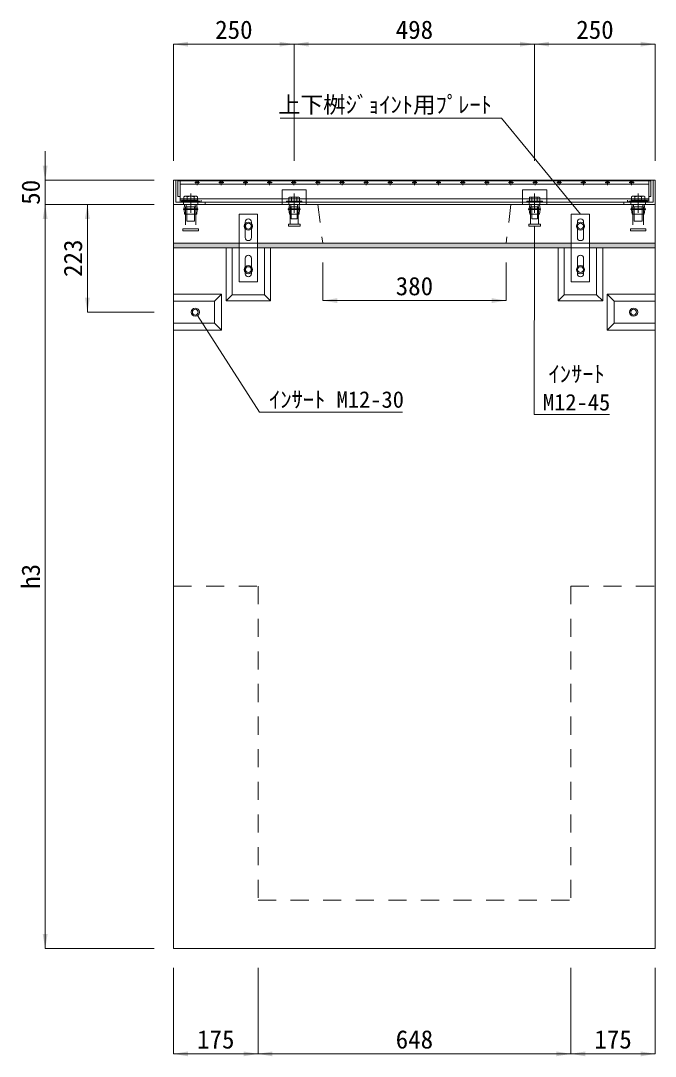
# Model space of a CAD drawing. Units: millimetres at full size. Extents: x 58559 to 106559, y -58351 to -47326.
# Drawn here: x 79562 to 80877, y -54233 to -52090 of the extents above; entities that cross this region are included whole.
import ezdxf
from ezdxf.enums import TextEntityAlignment as Align

# ---------------------------------------------------------------- set-up
doc = ezdxf.new("R2010")
doc.units = ezdxf.units.MM
doc.header["$LTSCALE"] = 50
doc.linetypes.add('CHAIN', pattern=[18.5, 12, -1.5, 3.5, -1.5])
doc.linetypes.add('USER2', pattern=[1.35, 0.75, -0.6])
for name, color, linetype, lineweight in [('インサート', 92, 'USER2', 9), ('グレーチング', 7, 'Continuous', 9), ('ジョイント', 7, 'Continuous', 9), ('モルタル', 7, 'Continuous', 13), ('受枠', 3, 'Continuous', 9), ('寸法線', 7, 'Continuous', 13), ('引出線', 4, 'Continuous', 13), ('本体', 2, 'Continuous', 13)]:
    doc.layers.add(name, color=color, linetype=linetype, lineweight=lineweight)
doc.layers.add('ハッチング_モルタル', color=30, linetype='Continuous')
doc.styles.add('ＭＳ ゴシック', font='')
doc.styles.get('ＭＳ ゴシック').set_extended_font_data('MS Gothic')

# ---------------------------------------------------------------- blocks, each defined once
blk = doc.blocks.new('filled_arrow')
at = {"color": 0, "linetype": 'Continuous', "lineweight": -2}
blk.add_solid([(7.5, 1.25), (0, 0), (7.5, -1.25)], dxfattribs=at)

msp = doc.modelspace()

# ---------------------------------------------------------------- hatches: boundary and pattern name
at = {"layer": 'ハッチング_モルタル'}
for points in [[(79878.96, -52550.07), (79878.96, -52560.07), (80014.96, -52560.07), (80014.96, -52550.07)], [(80052.96, -52550.07), (80052.96, -52560.07), (80702.96, -52560.07), (80702.96, -52550.07)], [(80876.96, -52560.07), (80876.96, -52550.07), (80740.96, -52550.07), (80740.96, -52560.07)]]:
    msp.add_hatch(color=256, dxfattribs=at).paths.add_polyline_path(points)

# ---------------------------------------------------------------- linework, layer by layer
at = {"layer": 'インサート', "linetype": 'Continuous', "lineweight": 13}
for p, q in [((79902.46, -52453.27), (79900.61, -52454.11)), ((79900.61, -52454.11), (79900.61, -52463.27)), ((79926.45, -52453.27), (79902.46, -52453.27)), ((79926.45, -52453.27), (79928.31, -52454.11)), ((79928.31, -52454.11), (79928.31, -52463.27)), ((80119.48, -52455.27), (80118.01, -52456.11)), ((80118.01, -52456.11), (80118.01, -52463.27)), ((80119.48, -52455.27), (80138.44, -52455.27)), ((80138.44, -52455.27), (80139.91, -52456.11)), ((80139.91, -52456.11), (80139.91, -52463.27)), ((80617.48, -52455.27), (80616.01, -52456.11)), ((80616.01, -52456.11), (80616.01, -52463.27)), ((80617.48, -52455.27), (80636.44, -52455.27)), ((80636.44, -52455.27), (80637.91, -52456.11)), ((80637.91, -52456.11), (80637.91, -52463.27)), ((80829.46, -52453.27), (80827.61, -52454.11)), ((80827.61, -52454.11), (80827.61, -52463.27)), ((80853.45, -52453.27), (80829.46, -52453.27)), ((80853.45, -52453.27), (80855.31, -52454.11)), ((80855.31, -52454.11), (80855.31, -52463.27)), ((79928.31, -52463.27), (79900.61, -52463.27)), ((80118.01, -52463.27), (80139.91, -52463.27)), ((80616.01, -52463.27), (80637.91, -52463.27)), ((80855.31, -52463.27), (80827.61, -52463.27))]:
    msp.add_line(p, q, dxfattribs=at)
at = {"layer": 'インサート', "linetype": 'Continuous', "lineweight": 5}
for p, q in [((79907.53, -52454.11), (79907.53, -52463.27)), ((79921.38, -52454.11), (79921.38, -52463.27)), ((80123.48, -52456.11), (80123.48, -52463.27)), ((80134.43, -52456.11), (80134.43, -52463.27)), ((80621.48, -52456.11), (80621.48, -52463.27)), ((80632.43, -52456.11), (80632.43, -52463.27)), ((80834.53, -52454.11), (80834.53, -52463.27)), ((80848.38, -52454.11), (80848.38, -52463.27))]:
    msp.add_line(p, q, dxfattribs=at)
at = {"layer": 'インサート', "linetype": 'Continuous'}
for p, q in [((79933.46, -52463.27), (79895.46, -52463.27)), ((79895.46, -52463.27), (79895.46, -52465.57)), ((79933.46, -52465.57), (79895.46, -52465.57)), ((79933.46, -52463.27), (79933.46, -52465.57)), ((80112.96, -52463.27), (80144.96, -52463.27)), ((80112.96, -52463.27), (80112.96, -52465.57)), ((80112.96, -52465.57), (80144.96, -52465.57)), ((80144.96, -52463.27), (80144.96, -52465.57)), ((80610.96, -52463.27), (80642.96, -52463.27)), ((80610.96, -52463.27), (80610.96, -52465.57)), ((80610.96, -52465.57), (80642.96, -52465.57)), ((80642.96, -52463.27), (80642.96, -52465.57)), ((80860.46, -52463.27), (80822.46, -52463.27)), ((80822.46, -52463.27), (80822.46, -52465.57)), ((80860.46, -52465.57), (80822.46, -52465.57)), ((80860.46, -52463.27), (80860.46, -52465.57))]:
    msp.add_line(p, q, dxfattribs=at)
at = {"layer": 'インサート'}
for p, q in [((79899.46, -52479.32), (79929.46, -52479.32)), ((79899.46, -52479.32), (79899.46, -52480.82)), ((79899.46, -52480.82), (79929.46, -52480.82)), ((79900.71, -52479.32), (79901.96, -52470.07)), ((79900.71, -52480.82), (79901.96, -52490.07)), ((79901.96, -52470.07), (79926.96, -52470.07)), ((79903.56, -52475.07), (79925.36, -52475.07)), ((79903.56, -52475.07), (79903.56, -52520.57)), ((79905.01, -52470.07), (79905.01, -52475.07)), ((79905.46, -52463.27), (79905.46, -52465.57)), ((79906.46, -52475.07), (79906.46, -52505.07)), ((79922.46, -52475.07), (79922.46, -52505.07)), ((79923.46, -52463.27), (79923.46, -52465.57)), ((79923.91, -52470.07), (79923.91, -52475.07)), ((79925.36, -52475.07), (79925.36, -52520.57)), ((79928.21, -52479.32), (79926.96, -52470.07)), ((79928.21, -52480.82), (79926.96, -52490.07)), ((79929.46, -52479.32), (79929.46, -52480.82)), ((80116.46, -52479.32), (80141.46, -52479.32)), ((80116.46, -52479.32), (80116.46, -52480.82)), ((80116.46, -52480.82), (80141.46, -52480.82)), ((80117.71, -52479.32), (80118.96, -52470.07)), ((80117.71, -52480.82), (80118.96, -52490.07)), ((80118.96, -52470.07), (80138.96, -52470.07)), ((80120.71, -52475.07), (80137.21, -52475.07)), ((80120.71, -52475.07), (80120.71, -52511.07)), ((80121.83, -52470.07), (80121.83, -52475.07)), ((80121.96, -52463.27), (80121.96, -52465.57)), ((80122.96, -52475.07), (80122.96, -52500.07)), ((80134.96, -52475.07), (80134.96, -52500.07)), ((80135.96, -52463.27), (80135.96, -52465.57)), ((80136.08, -52470.07), (80136.08, -52475.07)), ((80137.21, -52475.07), (80137.21, -52511.07)), ((80140.21, -52479.32), (80138.96, -52470.07)), ((80140.21, -52480.82), (80138.96, -52490.07)), ((80141.46, -52479.32), (80141.46, -52480.82)), ((80614.46, -52479.32), (80639.46, -52479.32)), ((80614.46, -52479.32), (80614.46, -52480.82)), ((80614.46, -52480.82), (80639.46, -52480.82)), ((80615.71, -52479.32), (80616.96, -52470.07)), ((80615.71, -52480.82), (80616.96, -52490.07)), ((80616.96, -52470.07), (80636.96, -52470.07)), ((80618.71, -52475.07), (80635.21, -52475.07)), ((80618.71, -52475.07), (80618.71, -52511.07)), ((80619.83, -52470.07), (80619.83, -52475.07)), ((80619.96, -52463.27), (80619.96, -52465.57)), ((80620.96, -52475.07), (80620.96, -52500.07)), ((80632.96, -52475.07), (80632.96, -52500.07)), ((80633.96, -52463.27), (80633.96, -52465.57)), ((80634.08, -52470.07), (80634.08, -52475.07)), ((80635.21, -52475.07), (80635.21, -52511.07)), ((80638.21, -52479.32), (80636.96, -52470.07)), ((80638.21, -52480.82), (80636.96, -52490.07)), ((80639.46, -52479.32), (80639.46, -52480.82)), ((80826.46, -52479.32), (80856.46, -52479.32)), ((80826.46, -52479.32), (80826.46, -52480.82)), ((80826.46, -52480.82), (80856.46, -52480.82)), ((80827.71, -52479.32), (80828.96, -52470.07)), ((80827.71, -52480.82), (80828.96, -52490.07)), ((80828.96, -52470.07), (80853.96, -52470.07)), ((80830.56, -52475.07), (80852.36, -52475.07)), ((80830.56, -52475.07), (80830.56, -52520.57)), ((80832.01, -52470.07), (80832.01, -52475.07)), ((80832.46, -52463.27), (80832.46, -52465.57)), ((80833.46, -52475.07), (80833.46, -52505.07)), ((80849.46, -52475.07), (80849.46, -52505.07)), ((80850.46, -52463.27), (80850.46, -52465.57)), ((80850.91, -52470.07), (80850.91, -52475.07)), ((80852.36, -52475.07), (80852.36, -52520.57)), ((80855.21, -52479.32), (80853.96, -52470.07)), ((80855.21, -52480.82), (80853.96, -52490.07)), ((80856.46, -52479.32), (80856.46, -52480.82)), ((79901.96, -52490.07), (79926.96, -52490.07)), ((79906.46, -52505.07), (79922.46, -52505.07)), ((80118.96, -52490.07), (80138.96, -52490.07)), ((80122.96, -52500.07), (80134.96, -52500.07)), ((80616.96, -52490.07), (80636.96, -52490.07)), ((80620.96, -52500.07), (80632.96, -52500.07)), ((80828.96, -52490.07), (80853.96, -52490.07)), ((80833.46, -52505.07), (80849.46, -52505.07)), ((79898.46, -52525.07), (79898.46, -52520.57)), ((79930.46, -52520.57), (79898.46, -52520.57)), ((79930.46, -52525.07), (79898.46, -52525.07)), ((79930.46, -52520.57), (79930.46, -52525.07)), ((80116.96, -52515.07), (80116.96, -52511.07)), ((80140.96, -52511.07), (80116.96, -52511.07)), ((80140.96, -52515.07), (80116.96, -52515.07)), ((80140.96, -52511.07), (80140.96, -52515.07)), ((80614.96, -52515.07), (80614.96, -52511.07)), ((80638.96, -52511.07), (80614.96, -52511.07)), ((80638.96, -52515.07), (80614.96, -52515.07)), ((80638.96, -52511.07), (80638.96, -52515.07)), ((80825.46, -52525.07), (80825.46, -52520.57)), ((80857.46, -52520.57), (80825.46, -52520.57)), ((80857.46, -52525.07), (80825.46, -52525.07)), ((80857.46, -52520.57), (80857.46, -52525.07))]:
    msp.add_line(p, q, dxfattribs=at)
at = {"layer": 'インサート', "linetype": 'Continuous'}
for centre, radius in [((80033.96, -52515.07), 8.5), ((80033.96, -52515.07), 6), ((80721.96, -52515.07), 8.5), ((80721.96, -52515.07), 6), ((80033.96, -52605.07), 8.5), ((80033.96, -52605.07), 6), ((80721.96, -52605.07), 8.5), ((80721.96, -52605.07), 6), ((79923.96, -52693.07), 8.5), ((79923.96, -52693.07), 6), ((80831.96, -52693.07), 8.5), ((80831.96, -52693.07), 6)]:
    msp.add_circle(centre, radius, dxfattribs=at)
at = {"layer": 'インサート', "linetype": 'Continuous', "lineweight": 5}
for centre, radius, start, end in [((79904.07, -52460.77), 7.5, 62.50883, 117.49117), ((79914.46, -52482), 28.73, 76.05376, 103.94624), ((79924.85, -52460.77), 7.5, 62.50883, 117.49117), ((80120.75, -52460.12), 4.85, 55.61575, 124.38425), ((80128.96, -52473.39), 18.12, 72.41205, 107.58795), ((80137.17, -52460.12), 4.85, 55.61575, 124.38425), ((80618.75, -52460.12), 4.85, 55.61575, 124.38425), ((80626.96, -52473.39), 18.12, 72.41205, 107.58795), ((80635.17, -52460.12), 4.85, 55.61575, 124.38425), ((80831.07, -52460.77), 7.5, 62.50883, 117.49117), ((80841.46, -52482), 28.73, 76.05376, 103.94624), ((80851.85, -52460.77), 7.5, 62.50883, 117.49117)]:
    msp.add_arc(centre, radius, start, end, dxfattribs=at)
at = {"layer": 'グレーチング'}
for p, q in [((79927.96, -52420.07), (79927.96, -52430.07)), ((79977.96, -52420.07), (79977.96, -52430.07)), ((80027.96, -52420.07), (80027.96, -52430.07)), ((80077.96, -52420.07), (80077.96, -52430.07)), ((80127.96, -52420.07), (80127.96, -52430.07)), ((80177.96, -52420.07), (80177.96, -52430.07)), ((80227.96, -52420.07), (80227.96, -52430.07)), ((80277.96, -52420.07), (80277.96, -52430.07)), ((80327.96, -52420.07), (80327.96, -52430.07)), ((80377.96, -52420.07), (80377.96, -52430.07)), ((80427.96, -52420.07), (80427.96, -52430.07)), ((80477.96, -52420.07), (80477.96, -52430.07)), ((80527.96, -52420.07), (80527.96, -52430.07)), ((80577.96, -52420.07), (80577.96, -52430.07)), ((80627.96, -52420.07), (80627.96, -52430.07)), ((80677.96, -52420.07), (80677.96, -52430.07)), ((80727.96, -52420.07), (80727.96, -52430.07)), ((80777.96, -52420.07), (80777.96, -52430.07)), ((80827.96, -52420.07), (80827.96, -52430.07)), ((80867.96, -52421.57), (79887.96, -52421.57)), ((79887.96, -52421.57), (79887.96, -52453.57)), ((79892.46, -52421.57), (79892.46, -52465.57)), ((80863.46, -52428.57), (79892.46, -52428.57)), ((79932.96, -52425.07), (79922.96, -52425.07)), ((79982.96, -52425.07), (79972.96, -52425.07)), ((80032.96, -52425.07), (80022.96, -52425.07)), ((80082.96, -52425.07), (80072.96, -52425.07)), ((80132.96, -52425.07), (80122.96, -52425.07)), ((80182.96, -52425.07), (80172.96, -52425.07)), ((80232.96, -52425.07), (80222.96, -52425.07)), ((80282.96, -52425.07), (80272.96, -52425.07)), ((80332.96, -52425.07), (80322.96, -52425.07)), ((80382.96, -52425.07), (80372.96, -52425.07)), ((80432.96, -52425.07), (80422.96, -52425.07)), ((80482.96, -52425.07), (80472.96, -52425.07)), ((80532.96, -52425.07), (80522.96, -52425.07)), ((80582.96, -52425.07), (80572.96, -52425.07)), ((80632.96, -52425.07), (80622.96, -52425.07)), ((80682.96, -52425.07), (80672.96, -52425.07)), ((80732.96, -52425.07), (80722.96, -52425.07)), ((80782.96, -52425.07), (80772.96, -52425.07)), ((80832.96, -52425.07), (80822.96, -52425.07)), ((80863.46, -52421.57), (80863.46, -52465.57)), ((80867.96, -52453.57), (80867.96, -52421.57)), ((79892.46, -52453.57), (79887.96, -52453.57)), ((80863.46, -52458.57), (79892.46, -52458.57)), ((80867.96, -52453.57), (80863.46, -52453.57)), ((80863.46, -52465.57), (79892.46, -52465.57))]:
    msp.add_line(p, q, dxfattribs=at)
at = {"layer": 'グレーチング', "linetype": 'USER2'}
for p, q in [((79892.46, -52461.07), (79936.46, -52461.07)), ((79936.46, -52461.07), (79936.46, -52465.57)), ((80863.46, -52461.07), (80819.46, -52461.07)), ((80819.46, -52461.07), (80819.46, -52465.57))]:
    msp.add_line(p, q, dxfattribs=at)
at = {"layer": 'グレーチング'}
for centre in [(79927.96, -52425.07), (79977.96, -52425.07), (80027.96, -52425.07), (80077.96, -52425.07), (80127.96, -52425.07), (80177.96, -52425.07), (80227.96, -52425.07), (80277.96, -52425.07), (80327.96, -52425.07), (80377.96, -52425.07), (80427.96, -52425.07), (80477.96, -52425.07), (80527.96, -52425.07), (80577.96, -52425.07), (80627.96, -52425.07), (80677.96, -52425.07), (80727.96, -52425.07), (80777.96, -52425.07), (80827.96, -52425.07)]:
    msp.add_circle(centre, 3.5, dxfattribs=at)
at = {"layer": 'ジョイント'}
for p, q in [((80052.96, -52490.07), (80014.96, -52490.07)), ((80014.96, -52490.07), (80014.96, -52630.07)), ((80052.96, -52490.07), (80052.96, -52630.07)), ((80702.96, -52490.07), (80740.96, -52490.07)), ((80702.96, -52490.07), (80702.96, -52630.07)), ((80740.96, -52490.07), (80740.96, -52630.07)), ((80027.46, -52506.57), (80027.46, -52538.57)), ((80040.46, -52506.57), (80040.46, -52538.57)), ((80715.46, -52506.57), (80715.46, -52538.57)), ((80728.46, -52506.57), (80728.46, -52538.57)), ((80027.46, -52613.57), (80027.46, -52581.57)), ((80040.46, -52613.57), (80040.46, -52581.57)), ((80715.46, -52613.57), (80715.46, -52581.57)), ((80728.46, -52613.57), (80728.46, -52581.57)), ((80052.96, -52630.07), (80014.96, -52630.07)), ((80702.96, -52630.07), (80740.96, -52630.07))]:
    msp.add_line(p, q, dxfattribs=at)
for centre, start, end in [((80033.96, -52506.57), 0, 180), ((80721.96, -52506.57), 0, 180), ((80033.96, -52538.57), 180, 0), ((80721.96, -52538.57), 180, 0), ((80033.96, -52581.57), 0, 180), ((80721.96, -52581.57), 0, 180), ((80033.96, -52613.57), 180, 0), ((80721.96, -52613.57), 180, 0)]:
    msp.add_arc(centre, 6.5, start, end, dxfattribs=at)
at = {"layer": 'モルタル'}
for p, q in [((80052.96, -52550.07), (80702.96, -52550.07)), ((80702.96, -52560.07), (80052.96, -52560.07))]:
    msp.add_line(p, q, dxfattribs=at)
for points in [[(80014.96, -52560.07), (79878.96, -52560.07), (79878.96, -52550.07), (80014.96, -52550.07)], [(80740.96, -52550.07), (80876.96, -52550.07), (80876.96, -52560.07), (80740.96, -52560.07)]]:
    msp.add_lwpolyline(points, dxfattribs=at)
at = {"layer": '受枠'}
for p, q in [((79878.96, -52420.07), (79878.96, -52470.07)), ((80876.96, -52420.07), (79878.96, -52420.07)), ((79883.46, -52420.07), (79883.46, -52465.57)), ((80872.46, -52420.07), (80872.46, -52465.57)), ((80876.96, -52420.07), (80876.96, -52470.07)), ((80103.96, -52470.07), (80103.96, -52440.07)), ((80103.96, -52440.07), (80153.96, -52440.07)), ((80153.96, -52440.07), (80153.96, -52470.07)), ((80601.96, -52470.07), (80601.96, -52440.07)), ((80601.96, -52440.07), (80651.96, -52440.07)), ((80651.96, -52440.07), (80651.96, -52470.07)), ((80876.96, -52470.07), (79878.96, -52470.07)), ((79883.46, -52465.57), (79944.46, -52465.57)), ((79944.46, -52465.57), (79944.46, -52470.07)), ((80103.96, -52465.57), (80153.96, -52465.57)), ((80601.96, -52465.57), (80651.96, -52465.57)), ((80811.46, -52465.57), (80811.46, -52470.07)), ((80872.46, -52465.57), (80811.46, -52465.57))]:
    msp.add_line(p, q, dxfattribs=at)
at = {"layer": '受枠', "linetype": 'CHAIN'}
for p, q in [((79914.46, -52447.82), (79914.46, -52487.82)), ((80128.96, -52447.82), (80128.96, -52487.82)), ((80626.96, -52447.82), (80626.96, -52487.82)), ((80841.46, -52447.82), (80841.46, -52487.82))]:
    msp.add_line(p, q, dxfattribs=at)
at = {"layer": '受枠', "linetype": 'USER2'}
for p, q in [((79899.46, -52465.57), (79899.46, -52470.07)), ((79929.46, -52465.57), (79929.46, -52470.07)), ((80117.96, -52465.57), (80117.96, -52470.07)), ((80139.96, -52465.57), (80139.96, -52470.07)), ((80615.96, -52465.57), (80615.96, -52470.07)), ((80637.96, -52465.57), (80637.96, -52470.07)), ((80826.46, -52465.57), (80826.46, -52470.07)), ((80856.46, -52465.57), (80856.46, -52470.07))]:
    msp.add_line(p, q, dxfattribs=at)
at = {"layer": '寸法線'}
for p, q in [((79878.96, -52138.55), (80128.96, -52138.55)), ((79878.96, -52380.07), (79878.96, -52138.55)), ((80128.96, -52380.07), (80128.96, -52138.55)), ((80128.96, -52138.55), (80626.96, -52138.55)), ((80128.96, -52380.07), (80128.96, -52138.55)), ((80626.96, -52380.07), (80626.96, -52138.55)), ((80626.96, -52138.55), (80876.96, -52138.55)), ((80626.96, -52380.07), (80626.96, -52138.55)), ((80876.96, -52380.07), (80876.96, -52138.55)), ((79613.04, -52530.07), (79613.04, -52360.07)), ((79838.96, -52420.07), (79613.04, -52420.07)), ((79613.04, -52470.07), (79613.04, -54010.07)), ((79838.96, -52470.07), (79613.04, -52470.07)), ((79838.96, -52470.07), (79613.04, -52470.07)), ((79700.54, -52470.07), (79700.54, -52693.07)), ((79838.96, -52470.07), (79700.54, -52470.07)), ((80187.96, -52590.07), (80187.96, -52669.16)), ((80567.96, -52590.07), (80567.96, -52669.16)), ((80187.96, -52669.16), (80567.96, -52669.16)), ((79838.96, -52693.07), (79700.54, -52693.07)), ((79838.96, -54010.07), (79613.04, -54010.07)), ((79878.96, -54050.07), (79878.96, -54228.07)), ((80053.96, -54050.07), (80053.96, -54228.07)), ((80053.96, -54050.07), (80053.96, -54228.07)), ((80701.96, -54050.07), (80701.96, -54228.07)), ((80701.96, -54050.07), (80701.96, -54228.07)), ((80876.96, -54050.07), (80876.96, -54228.07)), ((79878.96, -54228.07), (80053.96, -54228.07)), ((80053.96, -54228.07), (80701.96, -54228.07)), ((80701.96, -54228.07), (80876.96, -54228.07))]:
    msp.add_line(p, q, dxfattribs=at)
at = {"layer": '引出線'}
for points in [[(80721.96, -52490.07), (80558.37, -52291.52), (80099.79, -52291.52)], [(80626.96, -52515.07), (80626.14, -52904.96), (80781.91, -52904.96)], [(79928.77, -52700.07), (80056.96, -52899.96), (80353.45, -52899.96)]]:
    msp.add_lwpolyline(points, dxfattribs=at)
at = {"layer": '本体'}
for p, q in [((79878.96, -52470.07), (80876.96, -52470.07)), ((79878.96, -52470.07), (79878.96, -52550.07)), ((80876.96, -52470.07), (80876.96, -52550.07)), ((79878.96, -52550.07), (80014.96, -52550.07)), ((79878.96, -52560.07), (80014.96, -52560.07)), ((79878.96, -52560.07), (79878.96, -54010.07)), ((80052.96, -52550.07), (80702.96, -52550.07)), ((80052.96, -52560.07), (80702.96, -52560.07)), ((80740.96, -52550.07), (80876.96, -52550.07)), ((80740.96, -52560.07), (80876.96, -52560.07)), ((80876.96, -52560.07), (80876.96, -54010.07)), ((79878.96, -54010.07), (80876.96, -54010.07))]:
    msp.add_line(p, q, dxfattribs=at)
at = {"layer": '本体', "linetype": 'USER2', "lineweight": 15}
for p, q in [((80177.96, -52470.07), (80187.96, -52550.07)), ((80577.96, -52470.07), (80567.96, -52550.07)), ((79878.96, -53260.07), (80053.96, -53260.07)), ((80053.96, -53260.07), (80053.96, -53910.07)), ((80701.96, -53260.07), (80876.96, -53260.07)), ((80701.96, -53260.07), (80701.96, -53910.07)), ((80053.96, -53910.07), (80701.96, -53910.07))]:
    msp.add_line(p, q, dxfattribs=at)
at = {"layer": '本体', "lineweight": 15}
for p, q in [((79987.96, -52669.57), (79987.96, -52560.07)), ((80079.96, -52669.57), (80079.96, -52560.07)), ((80675.96, -52669.57), (80675.96, -52560.07)), ((80767.96, -52669.57), (80767.96, -52560.07)), ((79878.96, -52656.07), (79978.46, -52656.07)), ((79978.46, -52656.07), (79978.46, -52730.07)), ((79987.96, -52669.57), (80079.96, -52669.57)), ((80767.96, -52669.57), (80675.96, -52669.57)), ((80777.46, -52656.07), (80777.46, -52730.07)), ((80876.96, -52656.07), (80777.46, -52656.07)), ((79878.96, -52730.07), (79978.46, -52730.07)), ((80876.96, -52730.07), (80777.46, -52730.07))]:
    msp.add_line(p, q, dxfattribs=at)
at = {"layer": '本体', "lineweight": 9}
for p, q in [((80000.46, -52657.07), (80000.46, -52560.07)), ((80067.46, -52657.07), (80067.46, -52560.07)), ((80688.46, -52657.07), (80688.46, -52560.07)), ((80755.46, -52657.07), (80755.46, -52560.07)), ((79878.96, -52670.57), (79963.96, -52670.57)), ((79963.96, -52670.57), (79978.46, -52656.07)), ((79963.96, -52670.57), (79963.96, -52715.57)), ((80000.46, -52657.07), (79987.96, -52669.57)), ((80000.46, -52657.07), (80067.46, -52657.07)), ((80067.46, -52657.07), (80079.96, -52669.57)), ((80688.46, -52657.07), (80675.96, -52669.57)), ((80755.46, -52657.07), (80688.46, -52657.07)), ((80755.46, -52657.07), (80767.96, -52669.57)), ((80791.96, -52670.57), (80777.46, -52656.07)), ((80791.96, -52670.57), (80791.96, -52715.57)), ((80876.96, -52670.57), (80791.96, -52670.57)), ((79878.96, -52715.57), (79963.96, -52715.57)), ((79963.96, -52715.57), (79978.46, -52730.07)), ((80791.96, -52715.57), (80777.46, -52730.07)), ((80876.96, -52715.57), (80791.96, -52715.57))]:
    msp.add_line(p, q, dxfattribs=at)
at = {"layer": '本体', "linetype": 'USER2', "lineweight": 9}
for p, q in [((80014.96, -52550.07), (80052.96, -52550.07)), ((80014.96, -52560.07), (80052.96, -52560.07)), ((80702.96, -52550.07), (80740.96, -52550.07)), ((80702.96, -52560.07), (80740.96, -52560.07))]:
    msp.add_line(p, q, dxfattribs=at)

# ---------------------------------------------------------------- block references
at = {"layer": '寸法線', "xscale": 4, "yscale": 4}
for p in [(79878.96, -52138.55), (80128.96, -52138.55), (80626.96, -52138.55), (80187.96, -52669.16), (79878.96, -54228.07), (80053.96, -54228.07), (80701.96, -54228.07)]:
    msp.add_blockref('filled_arrow', p, dxfattribs=at)
for p, rotation in [((80128.96, -52138.55), 180), ((80626.96, -52138.55), 180), ((80876.96, -52138.55), 180), ((79613.04, -52420.07), 90), ((79613.04, -52470.07), 270), ((79613.04, -52470.07), 270), ((79700.54, -52470.07), 270), ((79700.54, -52693.07), 90), ((80567.96, -52669.16), 180), ((79613.04, -54010.07), 90), ((80053.96, -54228.07), 180), ((80701.96, -54228.07), 180), ((80876.96, -54228.07), 180)]:
    msp.add_blockref('filled_arrow', p, dxfattribs=dict(at, rotation=rotation))
at = {"layer": '引出線', "xscale": 0.16, "yscale": 0.16}
for p, rotation in [((80721.96, -52490.07), 129.5), ((80626.96, -52515.07), 269.9), ((79928.77, -52700.07), 302.7)]:
    msp.add_blockref('filled_arrow', p, dxfattribs=dict(at, rotation=rotation))

# ---------------------------------------------------------------- texts
at = {"layer": '寸法線', "style": 'ＭＳ ゴシック'}
for s, p in [('250', (80003.96, -52108.55)), ('498', (80377.96, -52108.55)), ('250', (80751.96, -52108.55)), ('380', (80377.96, -52639.16)), ('175', (79966.46, -54198.07)), ('648', (80377.96, -54198.07)), ('175', (80789.46, -54198.07))]:
    msp.add_text(s, height=37.98, dxfattribs=at).set_placement(p, align=Align.MIDDLE_CENTER)
for s, p in [('50', (79583.04, -52445.07)), ('223', (79670.54, -52581.57)), ('h3', (79583.04, -53240.07))]:
    msp.add_text(s, height=37.98, rotation=90, dxfattribs=at).set_placement(p, align=Align.MIDDLE_CENTER)
at = {"layer": '引出線', "style": 'ＭＳ ゴシック'}
msp.add_text('上下桝ｼﾞｮｲﾝﾄ用ﾌﾟﾚｰﾄ', height=34.18, dxfattribs=at).set_placement((80538.37, -52246.68), align=Align.TOP_RIGHT)
for s, p in [('ｲﾝｻｰﾄ', (80655.75, -52848.38)), ('M12-45', (80644.1, -52906.88))]:
    msp.add_text(s, height=34.18, dxfattribs=at).set_placement(p, align=Align.BOTTOM_LEFT)
msp.add_text('ｲﾝｻｰﾄ M12-30', height=34.18, dxfattribs=at).set_placement((80076.96, -52856.76), align=Align.TOP_LEFT)

doc.saveas('drawing.dxf')
